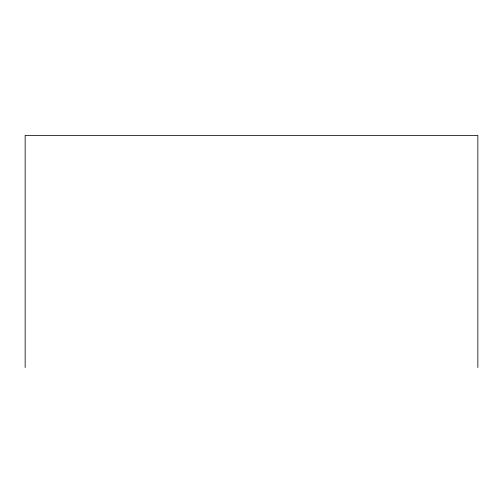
<?xml version="1.0" encoding="UTF-8"?>
<svg xmlns="http://www.w3.org/2000/svg" width="503" height="503" viewBox="0 0 503 503"><rect width="100%" height="100%" fill="white"/><g stroke="black" fill="none" stroke-linecap="round" stroke-linejoin="round"><path stroke-width="0.75" d="M477.85 367.567L477.85 135.433L25.15 135.433L25.15 367.567"/></g></svg>
